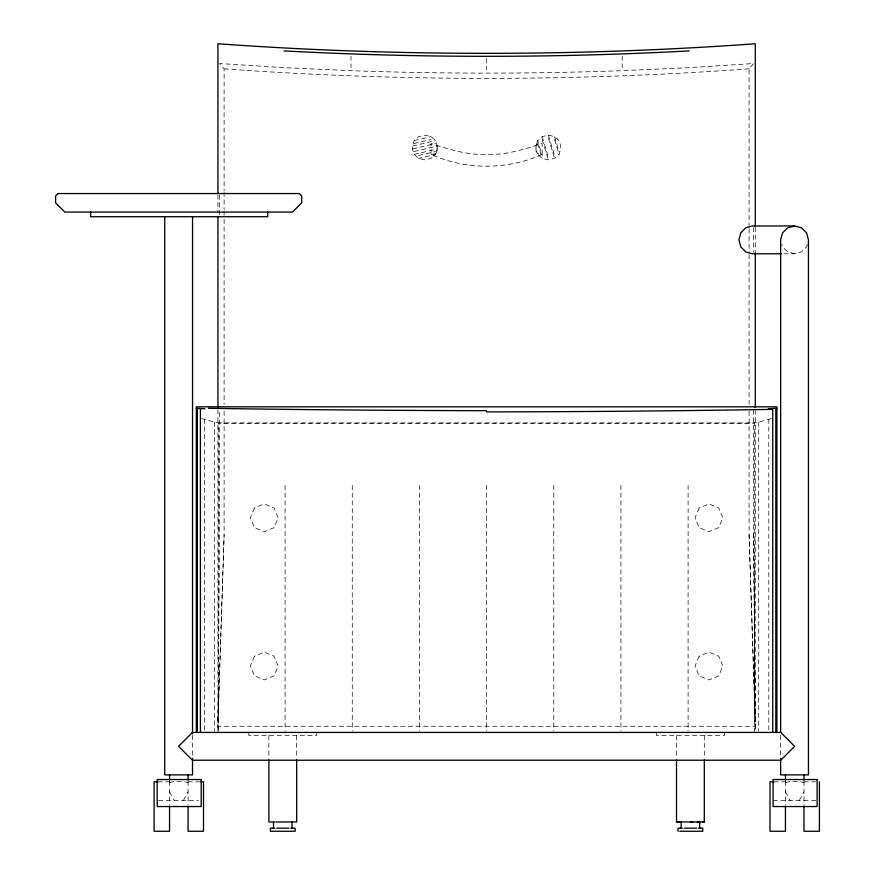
<?xml version="1.0" encoding="UTF-8"?>
<svg xmlns="http://www.w3.org/2000/svg" width="875" height="875" viewBox="0 0 875 875"><rect width="100%" height="100%" fill="white"/><g stroke="black" fill="none" stroke-linecap="round" stroke-linejoin="round"><path stroke-width="0.66" stroke-dasharray="4.38 3.28" d="M217.93 730.778L219.581 533.805L219.581 409.992M224.109 411.163L224.109 534.975L217.93 726.25L755.267 726.25L753.616 533.805L753.616 409.992M217.93 720.081L224.109 534.975M807.198 244.508L806.586 246.816L801.5 251.902L794.544 253.772L781.441 253.772M435.531 154.416C437.609 149.942 437.73 145.075 435.531 140.602L431.014 136.62L424.834 135.155L418.655 136.62L414.137 140.602L412.486 146.059L412.486 148.958L414.137 154.416L418.655 158.397L424.834 159.862L431.014 158.397L435.531 154.416L418.655 158.397M537.666 140.602L536.003 146.059L535.992 150.959L537.666 154.416L542.183 158.397L548.363 159.862L554.542 158.397L559.059 154.416L560.711 148.958L560.711 146.059L559.059 140.602L554.542 136.62L548.363 135.155L542.183 136.62L537.666 140.602L542.183 155.487M183.444 800.341L188.081 791.875M799.345 800.341L803.972 791.875M749.087 227.38L749.087 68.83L753.616 63.525L688.231 67.703L621.677 70.7A984.638 254.844 0 0 1 351.509 70.7L284.955 67.703L219.581 63.525L224.109 68.83L224.109 190.827M537.436 144.244L535.992 145.512L536.003 148.958L537.436 153.683L542.15 154.416L542.15 143.511C524.289 149.275 505.848 155.225 486.598 154.427C467.348 155.225 448.908 149.275 431.036 143.511L431.036 154.416C465.62 170.1 507.577 170.1 542.15 154.416M771.302 418.589L758.723 422.133L749.798 423.62L223.398 423.62L214.473 422.133L201.895 418.589M169.553 782.611L174.18 781.517L183.444 781.517L188.081 782.611M785.444 782.611L790.081 781.517L799.345 781.517L803.972 782.611M414.137 140.602L431.014 136.62M414.137 143.511L431.014 139.53M412.486 146.059L435.531 140.602M412.486 148.958L435.531 143.511M414.137 151.506L437.183 146.059M414.137 154.416L437.183 148.958M418.655 155.487L435.531 151.506M431.036 154.416L435.75 153.683L437.183 150.959L437.183 145.502L435.75 144.244M749.087 68.83C574.405 81.539 398.792 81.539 224.109 68.83M157.97 781.834L169.553 781.834M188.081 781.834L199.664 781.834M773.872 781.834L785.444 781.834M803.972 781.834L815.555 781.834M158.528 800.373L198.538 800.373M773.095 800.373L815.763 800.373M794.544 253.772L787.598 251.902L782.513 246.816L781.889 244.508M785.444 791.875L790.081 800.341M169.553 791.875L174.18 800.341M554.542 136.62L559.059 151.506M554.542 139.53L559.059 154.416M548.363 135.155L554.542 155.487M548.363 138.064L554.542 158.397M542.183 136.62L548.363 156.953M542.183 139.53L548.363 159.862M537.666 143.511L542.183 158.397M749.087 411.163L749.087 534.975L755.267 726.25M749.087 534.975L755.267 720.081M753.616 533.805L755.267 730.778M803.972 781.419L803.972 805.306M785.444 781.419L785.444 805.306M780.653 735.273L780.653 757.127M768.819 419.169L768.819 732.43M758.723 422.133L758.723 731.062M755.267 227.314L755.267 253.192M755.267 409.762L755.267 731.062M754.655 732.43L754.655 422.877L218.542 422.877L218.542 731.062M753.616 227.577L753.616 252.066M749.087 228.747L749.087 253.236M749.087 254.603L749.087 404.359M724.38 732.43L724.38 735.514L656.447 735.514L656.447 732.43M704.309 735.514L704.309 758.483M688.1 485.373L688.1 731.062M676.517 735.514L676.517 758.483M622.202 56.131L622.202 67.627M620.933 485.373L620.933 731.062M553.766 485.373L553.766 731.062M486.598 58.538L486.598 70.033M486.598 485.373L486.598 731.062M419.431 485.373L419.431 731.062M352.264 485.373L352.264 731.062M350.995 56.131L350.995 67.627M316.75 732.43L316.75 735.514L248.806 735.514L248.806 732.43M296.68 735.514L296.68 758.483M285.097 485.373L285.097 731.062M268.887 735.514L268.887 758.483M224.109 192.172L224.109 209.759M224.109 211.105L224.109 215.162M224.109 219.22L224.109 404.359M219.581 195.059L219.581 215.348M217.93 194.742L217.93 212.395M217.93 409.762L217.93 732.43M214.473 422.133L214.473 731.062M204.378 419.169L204.378 732.43M192.544 735.317L192.544 758.516M188.081 781.419L188.081 805.306M169.553 781.419L169.553 805.306M254.428 507.981L250.359 517.803L254.428 527.636L264.25 531.705L274.083 527.636L278.152 517.803L274.083 507.981L264.25 503.913L254.428 507.981M254.428 656.206L250.359 666.039L254.428 675.861L264.25 679.93L274.083 675.861L278.152 666.039L274.083 656.206L264.25 652.138L254.428 656.206M699.114 507.981L695.045 517.803L699.114 527.636L708.947 531.705L718.769 527.636L722.837 517.803L718.769 507.981L708.947 503.913L699.114 507.981M699.114 656.206L695.045 666.039L699.114 675.861L708.947 679.93L718.769 675.861L722.837 666.039L718.769 656.206L708.947 652.138L699.114 656.206"/><path stroke-width="1.31" d="M802.484 774.889L808.445 774.889L808.445 239.87L806.586 232.925L801.5 227.839L794.544 225.98L787.598 227.839L782.513 232.925L780.653 239.87L780.653 732.539M768.283 408.789L776.88 408.297M794.544 225.98L752.336 225.98L745.653 227.839L740.753 232.925L738.959 239.87L740.753 246.816L745.653 251.902L752.336 253.772L781.441 253.772M185.598 774.889L164.752 774.889L164.752 216.716M186.594 774.889L192.544 774.889L192.544 758.516M801.5 774.889L780.653 774.889L780.653 758.494M157.97 781.834L154.109 781.834L154.109 831.25L169.553 831.25L169.553 806.542M200.944 781.834L203.514 781.834L203.514 831.25L188.081 831.25L188.081 806.542M773.872 781.834L770.011 781.834L770.011 831.25L785.444 831.25L785.444 806.542M274.564 821.986L268.887 821.986L268.887 759.839M275.833 821.986L296.68 821.986L296.68 759.839M676.517 759.839L676.517 821.986L698.436 821.986M702.45 821.986L704.309 821.986L704.309 759.839M676.517 821.986L680.925 821.986M690.419 821.986L692.727 821.986M697.364 821.986L704.309 821.986M274.761 828.166L270.43 828.166L270.43 831.25L295.137 831.25L295.137 828.166L290.806 828.166M276.609 828.166L288.958 828.166M682.391 828.166L678.059 828.166L678.059 831.25M684.239 828.166L696.587 828.166M698.436 828.166L702.767 828.166L702.767 831.25L679.722 831.25M196.317 408.297L204.914 408.789M819.416 781.834L819.416 831.25L803.972 831.25L803.972 806.542M803.972 774.889L803.972 780.117M785.444 774.889L785.444 780.117M776.88 732.43L776.88 406.82L196.317 406.82L196.317 732.43M775.808 408.548L775.808 732.43M772.756 408.669L772.756 732.43M755.267 225.958L755.267 43.75A992.447 256.867 0 0 1 217.93 43.75L217.93 193.386M755.267 253.083L755.267 407.816M699.683 821.986L699.683 828.166M681.155 821.986L681.155 828.166M292.042 821.986L292.042 828.166M273.514 821.986L273.514 828.166M267.695 212.078L267.695 216.716L90.639 216.716L90.639 212.078M217.93 216.453L217.93 407.816M200.43 408.669L200.43 732.43M197.389 408.548L197.389 732.43M192.544 216.716L192.544 733.95M188.081 774.889L188.081 780.117M169.553 774.889L169.553 780.117M772.45 409.38A926.472 42.897 -0.1 0 1 486.598 411.906M486.598 410.692A926.472 41.683 0.1 0 1 208.48 408.286M689.216 50.903A992.447 256.867 0 0 1 283.981 50.903M192.456 732.43L178.555 746.331L192.456 760.222L780.741 760.222L794.642 746.331L780.741 732.43L192.456 732.43M58.045 193.55L55.584 196.022L55.584 202.814L64.805 212.078L292.491 212.078L301.711 202.814L301.711 196.022L299.261 193.55L58.045 193.55M201.206 779.527L157.194 779.527L157.194 806.542L201.206 806.542L201.206 779.527M817.097 779.527L773.095 779.527L773.095 806.542L817.097 806.542L817.097 779.527"/></g></svg>
